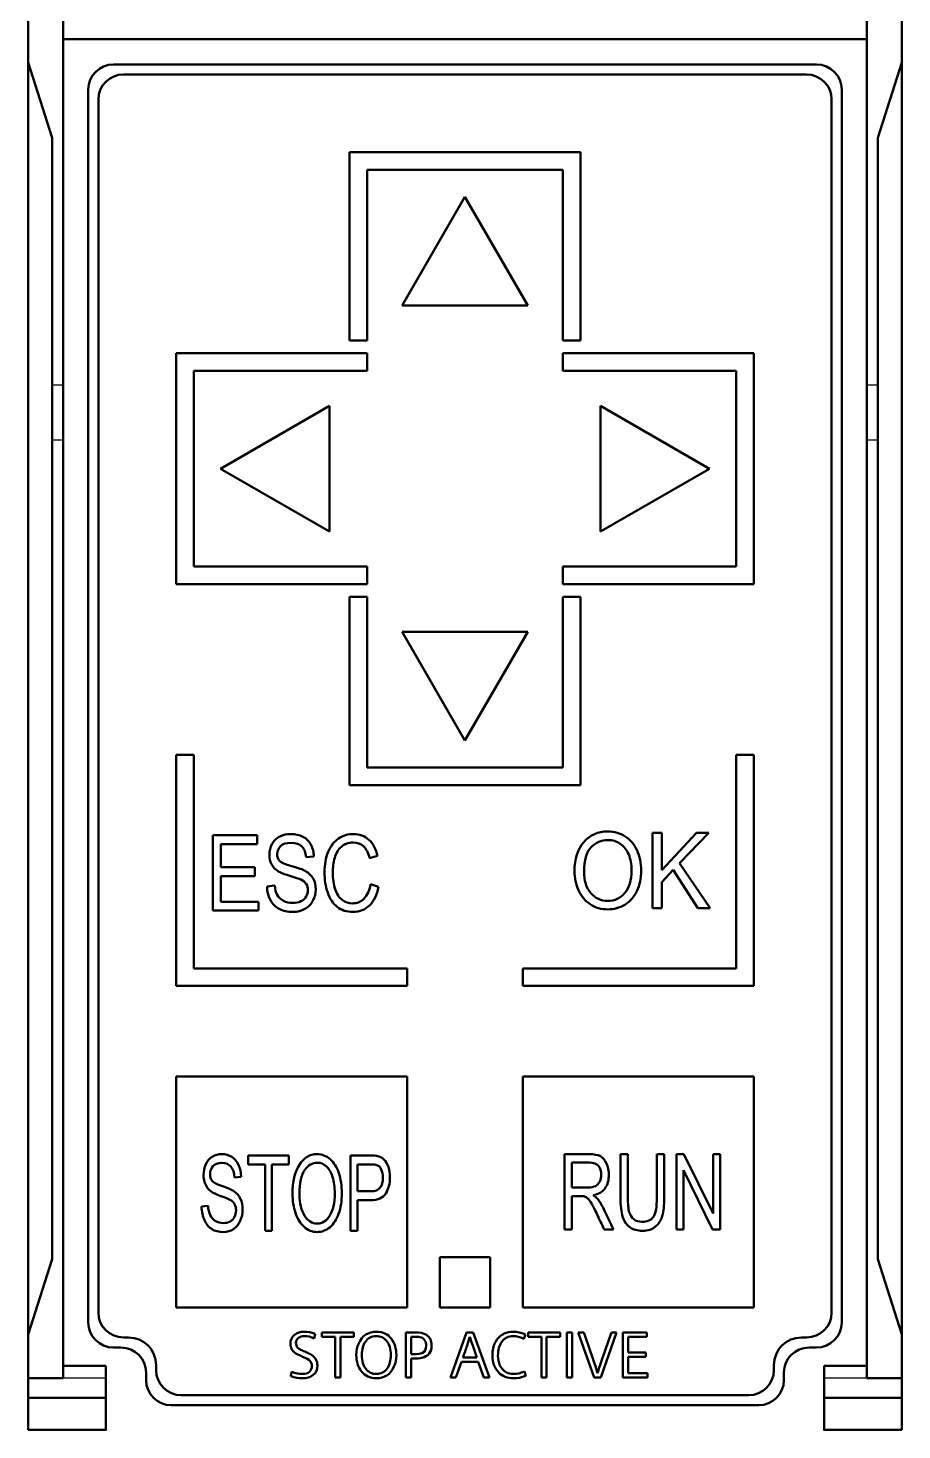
# Model space of a CAD drawing. Header units: millimetres. Extents: x 0 to 841, y 0 to 594.
# Drawn here: x 112.1 to 146.9, y 140.3 to 196.2 of the extents above; entities that cross this region are included whole.
import ezdxf

# ---------------------------------------------------------------- set-up
doc = ezdxf.new("R2010")
doc.units = ezdxf.units.MM
doc.layers.add('1', color=7, linetype='Continuous')

msp = doc.modelspace()

# ---------------------------------------------------------------- linework, layer by layer
at = {"layer": '1', "color": 7, "linetype": 'Continuous', "lineweight": 50}
for p, q in [((112.08, 194.792), (112.08, 255.916)), ((146.88, 194.792), (146.88, 255.916)), ((113.48, 195.716), (113.48, 209.568)), ((145.48, 195.716), (145.48, 209.568)), ((113.48, 142.886), (113.48, 195.716)), ((145.48, 195.716), (113.48, 195.716)), ((145.48, 142.886), (145.48, 195.716)), ((112.08, 194.792), (113.04, 191.792)), ((112.08, 144.139), (112.08, 194.792)), ((143.48, 194.716), (115.48, 194.716)), ((143.08, 194.316), (115.88, 194.316)), ((145.92, 191.792), (146.88, 194.792)), ((146.88, 194.792), (146.88, 144.139)), ((114.48, 193.716), (114.48, 144.616)), ((114.88, 193.316), (114.88, 145.016)), ((144.08, 145.016), (144.08, 193.316)), ((144.48, 144.616), (144.48, 193.716)), ((113.04, 181.937), (113.04, 191.792)), ((145.92, 181.937), (145.92, 191.792)), ((124.88, 183.716), (124.88, 191.216)), ((124.88, 191.216), (134.08, 191.216)), ((134.08, 191.216), (134.08, 183.716)), ((133.38, 190.516), (125.58, 190.516)), ((125.58, 190.516), (125.58, 183.716)), ((133.38, 183.716), (133.38, 190.516)), ((129.48, 189.446), (126.98, 185.116)), ((131.98, 185.116), (129.48, 189.446)), ((126.98, 185.116), (131.98, 185.116)), ((125.58, 183.716), (124.88, 183.716)), ((134.08, 183.716), (133.38, 183.716)), ((117.98, 183.216), (117.98, 174.016)), ((125.58, 183.216), (117.98, 183.216)), ((125.58, 182.516), (125.58, 183.216)), ((133.38, 183.216), (140.98, 183.216)), ((133.38, 182.516), (133.38, 183.216)), ((140.98, 183.216), (140.98, 174.016)), ((118.68, 174.716), (118.68, 182.516)), ((118.68, 182.516), (125.58, 182.516)), ((140.28, 182.516), (133.38, 182.516)), ((140.28, 174.716), (140.28, 182.516)), ((113.04, 179.755), (113.04, 181.937)), ((145.92, 179.755), (145.92, 181.937)), ((124.08, 181.116), (119.75, 178.616)), ((124.08, 176.116), (124.08, 181.116)), ((134.88, 181.116), (134.88, 176.116)), ((139.21, 178.616), (134.88, 181.116)), ((113.04, 147.139), (113.04, 179.755)), ((145.92, 147.139), (145.92, 179.755)), ((119.75, 178.616), (124.08, 176.116)), ((134.88, 176.116), (139.21, 178.616)), ((125.58, 174.716), (118.68, 174.716)), ((125.58, 174.016), (125.58, 174.716)), ((133.38, 174.016), (133.38, 174.716)), ((133.38, 174.716), (140.28, 174.716)), ((117.98, 174.016), (125.58, 174.016)), ((140.98, 174.016), (133.38, 174.016)), ((124.88, 173.516), (125.58, 173.516)), ((124.88, 166.016), (124.88, 173.516)), ((125.58, 173.516), (125.58, 166.716)), ((133.38, 166.716), (133.38, 173.516)), ((133.38, 173.516), (134.08, 173.516)), ((134.08, 173.516), (134.08, 166.016)), ((126.98, 172.116), (129.48, 167.785)), ((131.98, 172.116), (126.98, 172.116)), ((129.48, 167.785), (131.98, 172.116)), ((117.98, 167.216), (117.98, 158.016)), ((118.68, 167.216), (117.98, 167.216)), ((118.68, 158.716), (118.68, 167.216)), ((140.98, 167.216), (140.28, 167.216)), ((140.28, 167.216), (140.28, 158.716)), ((140.98, 158.016), (140.98, 167.216)), ((125.58, 166.716), (133.38, 166.716)), ((134.08, 166.016), (124.88, 166.016)), ((119.441, 161.016), (119.441, 164.016)), ((119.441, 164.016), (121.204, 164.016)), ((119.763, 163.661), (119.763, 163.661)), ((119.763, 163.661), (121.204, 163.661)), ((119.763, 163.661), (119.763, 162.743)), ((121.204, 163.661), (119.763, 163.661)), ((121.204, 164.016), (121.204, 163.661)), ((121.204, 163.661), (121.204, 163.661)), ((136.949, 164.116), (137.316, 164.116)), ((136.949, 161.116), (136.949, 164.116)), ((137.316, 162.628), (138.693, 164.116)), ((137.316, 164.116), (137.316, 162.628)), ((138.027, 162.9), (139.19, 164.116)), ((139.19, 164.116), (138.027, 162.9)), ((138.693, 164.116), (139.19, 164.116)), ((139.19, 164.116), (139.19, 164.116)), ((121.689, 163.24), (121.689, 163.24)), ((123.155, 163.142), (123.464, 163.17)), ((123.464, 163.17), (123.155, 163.142)), ((123.155, 163.142), (123.155, 163.142)), ((123.464, 163.17), (123.464, 163.17)), ((125.681, 163.101), (125.999, 163.193)), ((125.999, 163.193), (125.681, 163.101)), ((125.681, 163.101), (125.681, 163.101)), ((125.999, 163.193), (125.999, 163.193)), ((119.763, 162.743), (121.112, 162.743)), ((121.112, 162.743), (121.112, 162.391)), ((122.036, 162.587), (122.036, 162.587)), ((123.885, 162.538), (123.885, 162.538)), ((133.841, 162.577), (133.841, 162.577)), ((136.492, 162.612), (136.492, 162.612)), ((137.316, 162.155), (137.77, 162.634)), ((137.77, 162.634), (137.316, 162.155)), ((137.77, 162.634), (138.757, 161.116)), ((137.77, 162.634), (137.77, 162.634)), ((138.757, 161.116), (137.77, 162.634)), ((138.027, 162.9), (139.241, 161.116)), ((119.763, 162.391), (119.763, 162.391)), ((119.763, 162.391), (121.112, 162.391)), ((119.763, 162.391), (119.763, 161.37)), ((121.112, 162.391), (119.763, 162.391)), ((121.112, 162.391), (121.112, 162.391)), ((121.597, 161.979), (121.901, 162.012)), ((121.597, 161.979), (121.597, 161.979)), ((122.94, 162.254), (122.94, 162.254)), ((125.718, 162.067), (126.041, 161.967)), ((126.041, 161.967), (126.041, 161.967)), ((137.316, 162.155), (137.316, 162.155)), ((137.316, 162.155), (137.316, 161.116)), ((119.763, 161.37), (121.26, 161.37)), ((121.26, 161.37), (121.26, 161.016)), ((121.73, 161.44), (121.73, 161.44)), ((123.537, 161.863), (123.537, 161.863)), ((133.999, 161.828), (133.999, 161.828)), ((119.441, 161.016), (121.26, 161.016)), ((121.26, 161.016), (119.441, 161.016)), ((119.441, 161.016), (119.441, 161.016)), ((121.26, 161.016), (121.26, 161.016)), ((136.949, 161.116), (136.949, 161.116)), ((136.949, 161.116), (137.316, 161.116)), ((137.316, 161.116), (136.949, 161.116)), ((137.316, 161.116), (137.316, 161.116)), ((138.757, 161.116), (139.241, 161.116)), ((138.757, 161.116), (138.757, 161.116)), ((139.241, 161.116), (138.757, 161.116)), ((139.241, 161.116), (139.241, 161.116)), ((127.18, 158.716), (118.68, 158.716)), ((127.18, 158.016), (127.18, 158.716)), ((140.28, 158.716), (131.78, 158.716)), ((131.78, 158.716), (131.78, 158.016)), ((117.98, 158.016), (127.18, 158.016)), ((131.78, 158.016), (140.98, 158.016)), ((117.98, 154.416), (117.98, 145.216)), ((127.18, 154.416), (117.98, 154.416)), ((127.18, 145.216), (127.18, 154.416)), ((131.78, 154.416), (131.78, 145.216)), ((140.98, 154.416), (131.78, 154.416)), ((140.98, 145.216), (140.98, 154.416)), ((133.441, 151.316), (133.441, 148.316)), ((135.965, 151.316), (135.673, 151.316)), ((135.965, 151.316), (135.965, 151.316)), ((137.413, 151.316), (137.12, 151.316)), ((137.12, 151.316), (137.12, 149.585)), ((137.413, 151.316), (137.413, 151.316)), ((137.897, 151.316), (137.897, 148.316)), ((138.198, 151.316), (137.897, 151.316)), ((139.36, 148.96), (138.198, 151.316)), ((139.641, 151.316), (139.36, 151.316)), ((139.36, 151.316), (139.36, 148.96)), ((139.641, 148.316), (139.641, 151.316)), ((122.468, 151.266), (120.841, 151.266)), ((120.841, 151.266), (120.841, 150.911)), ((121.517, 150.911), (120.841, 150.911)), ((120.841, 150.911), (120.841, 150.911)), ((120.841, 150.911), (121.517, 150.911)), ((121.517, 150.911), (121.517, 150.911)), ((121.517, 150.911), (121.517, 148.266)), ((121.789, 150.911), (121.789, 150.911)), ((122.468, 150.911), (121.789, 150.911)), ((121.789, 150.911), (122.468, 150.911)), ((121.789, 148.266), (121.789, 150.911)), ((122.468, 150.911), (122.468, 151.266)), ((122.468, 150.911), (122.468, 150.911)), ((124.924, 151.266), (124.924, 148.266)), ((125.196, 149.839), (125.196, 150.911)), ((133.733, 149.992), (133.733, 150.984)), ((119.069, 150.49), (119.069, 150.49)), ((120.562, 150.42), (120.302, 150.392)), ((120.302, 150.392), (120.562, 150.42)), ((120.302, 150.392), (120.302, 150.392)), ((120.562, 150.42), (120.562, 150.42)), ((126.491, 150.398), (126.491, 150.398)), ((135.21, 150.497), (135.21, 150.497)), ((138.178, 148.316), (138.178, 150.673)), ((138.178, 150.673), (138.178, 150.673)), ((139.34, 148.316), (138.178, 150.673)), ((138.178, 150.673), (139.34, 148.316)), ((119.36, 149.837), (119.36, 149.837)), ((122.612, 149.727), (122.612, 149.727)), ((124.575, 149.762), (124.575, 149.762)), ((133.733, 148.316), (133.733, 149.648)), ((134.236, 149.634), (134.236, 149.634)), ((119.247, 149.262), (118.991, 149.229)), ((118.991, 149.229), (118.991, 149.229)), ((120.121, 149.504), (120.121, 149.504)), ((120.624, 149.113), (120.624, 149.113)), ((125.196, 148.266), (125.196, 149.485)), ((137.413, 149.582), (137.413, 149.582)), ((119.103, 148.69), (119.103, 148.69)), ((122.729, 148.978), (122.729, 148.978)), ((121.789, 148.266), (121.517, 148.266)), ((121.517, 148.266), (121.789, 148.266)), ((121.517, 148.266), (121.517, 148.266)), ((121.789, 148.266), (121.789, 148.266)), ((125.196, 148.266), (124.924, 148.266)), ((124.924, 148.266), (125.196, 148.266)), ((124.924, 148.266), (124.924, 148.266)), ((125.196, 148.266), (125.196, 148.266)), ((133.733, 148.316), (133.441, 148.316)), ((133.441, 148.316), (133.441, 148.316)), ((133.441, 148.316), (133.733, 148.316)), ((133.733, 148.316), (133.733, 148.316)), ((135.391, 148.316), (135.022, 148.316)), ((135.022, 148.316), (135.022, 148.316)), ((135.022, 148.316), (135.391, 148.316)), ((135.391, 148.316), (135.391, 148.316)), ((137.897, 148.316), (137.897, 148.316)), ((138.178, 148.316), (137.897, 148.316)), ((137.897, 148.316), (138.178, 148.316)), ((138.178, 148.316), (138.178, 148.316)), ((139.641, 148.316), (139.34, 148.316)), ((139.34, 148.316), (139.641, 148.316)), ((139.34, 148.316), (139.34, 148.316)), ((139.641, 148.316), (139.641, 148.316)), ((113.04, 147.139), (112.08, 144.139)), ((128.48, 147.216), (128.48, 145.216)), ((130.48, 147.216), (128.48, 147.216)), ((130.48, 145.216), (130.48, 147.216)), ((146.88, 144.139), (145.92, 147.139)), ((117.98, 145.216), (127.18, 145.216)), ((128.48, 145.216), (130.48, 145.216)), ((131.78, 145.216), (140.98, 145.216)), ((112.08, 142.396), (112.08, 144.139)), ((123.476, 143.978), (123.518, 144.165)), ((123.518, 144.165), (123.476, 143.978)), ((123.518, 144.165), (123.518, 144.165)), ((123.785, 144.22), (125.054, 144.22)), ((123.785, 144.047), (123.785, 144.22)), ((125.054, 144.22), (125.054, 144.047)), ((127.122, 142.416), (127.122, 144.22)), ((128.904, 142.416), (129.545, 144.22)), ((129.545, 144.22), (129.809, 144.22)), ((129.809, 144.22), (130.455, 142.416)), ((131.819, 143.966), (131.886, 144.133)), ((131.886, 144.133), (131.819, 143.966)), ((131.886, 144.133), (131.886, 144.133)), ((131.996, 144.22), (133.265, 144.22)), ((131.996, 144.047), (131.996, 144.22)), ((133.265, 144.22), (133.265, 144.047)), ((133.536, 142.416), (133.536, 144.22)), ((133.536, 144.22), (133.745, 144.22)), ((133.745, 144.22), (133.745, 142.416)), ((133.989, 144.22), (134.618, 142.416)), ((133.989, 144.22), (133.989, 144.22)), ((133.989, 144.22), (134.218, 144.22)), ((134.618, 142.416), (133.989, 144.22)), ((134.889, 142.416), (135.517, 144.22)), ((135.517, 144.22), (134.889, 142.416)), ((135.308, 144.22), (135.517, 144.22)), ((135.517, 144.22), (135.517, 144.22)), ((135.762, 144.22), (136.715, 144.22)), ((135.762, 142.416), (135.762, 144.22)), ((136.715, 144.22), (136.715, 144.047)), ((146.88, 142.396), (146.88, 144.139)), ((115.48, 143.616), (115.78, 143.616)), ((115.88, 144.016), (116.08, 144.016)), ((122.528, 143.757), (122.528, 143.757)), ((123.476, 143.978), (123.476, 143.978)), ((123.785, 144.047), (124.312, 144.047)), ((123.785, 144.047), (123.785, 144.047)), ((124.312, 144.047), (123.785, 144.047)), ((124.312, 144.047), (124.312, 144.047)), ((124.312, 142.416), (124.312, 144.047)), ((124.52, 144.047), (124.52, 144.047)), ((124.52, 144.047), (125.054, 144.047)), ((125.054, 144.047), (124.52, 144.047)), ((124.52, 144.047), (124.52, 142.416)), ((125.054, 144.047), (125.054, 144.047)), ((127.331, 144.047), (127.331, 143.349)), ((128.152, 143.694), (128.152, 143.694)), ((129.675, 144.041), (129.675, 144.041)), ((129.786, 143.694), (129.946, 143.219)), ((129.786, 143.694), (129.786, 143.694)), ((129.946, 143.219), (129.786, 143.694)), ((131.819, 143.966), (131.819, 143.966)), ((131.996, 144.047), (132.523, 144.047)), ((131.996, 144.047), (131.996, 144.047)), ((132.523, 144.047), (131.996, 144.047)), ((132.523, 144.047), (132.523, 144.047)), ((132.523, 142.416), (132.523, 144.047)), ((132.731, 144.047), (132.731, 144.047)), ((132.731, 144.047), (133.265, 144.047)), ((132.731, 144.047), (132.731, 142.416)), ((133.265, 144.047), (132.731, 144.047)), ((133.265, 144.047), (133.265, 144.047)), ((135.971, 144.047), (135.971, 144.047)), ((135.971, 144.047), (136.715, 144.047)), ((135.971, 144.047), (135.971, 143.416)), ((136.715, 144.047), (135.971, 144.047)), ((136.715, 144.047), (136.715, 144.047)), ((142.88, 144.016), (143.08, 144.016)), ((143.18, 143.616), (143.48, 143.616)), ((122.75, 143.381), (122.75, 143.381)), ((123.301, 143.09), (123.301, 143.09)), ((125.152, 143.318), (125.152, 143.318)), ((126.747, 143.318), (126.747, 143.318)), ((127.331, 143.349), (127.416, 143.349)), ((127.331, 143.177), (127.331, 142.416)), ((128.05, 143.372), (128.05, 143.372)), ((129.115, 142.416), (129.336, 143.047)), ((129.336, 143.047), (129.115, 142.416)), ((129.336, 143.047), (130.008, 143.047)), ((129.336, 143.047), (129.336, 143.047)), ((130.008, 143.047), (129.336, 143.047)), ((129.399, 143.219), (129.946, 143.219)), ((130.008, 143.047), (130.23, 142.416)), ((130.23, 142.416), (130.008, 143.047)), ((130.008, 143.047), (130.008, 143.047)), ((130.57, 143.304), (130.57, 143.304)), ((135.971, 143.416), (136.678, 143.416)), ((135.971, 143.244), (135.971, 143.244)), ((135.971, 143.244), (136.678, 143.244)), ((135.971, 143.244), (135.971, 142.588)), ((136.678, 143.244), (135.971, 143.244)), ((136.678, 143.416), (136.678, 143.244)), ((136.678, 143.244), (136.678, 143.244)), ((112.08, 141.616), (112.08, 142.396)), ((113.48, 142.396), (112.08, 142.396)), ((115.18, 142.886), (113.48, 142.886)), ((115.18, 142.886), (115.18, 140.316)), ((116.78, 142.616), (116.78, 142.316)), ((117.18, 142.916), (117.18, 142.716)), ((122.546, 142.47), (122.573, 142.652)), ((122.546, 142.47), (122.546, 142.47)), ((123.602, 142.901), (123.602, 142.901)), ((124.312, 142.416), (124.312, 142.416)), ((124.312, 142.416), (124.52, 142.416)), ((124.52, 142.416), (124.312, 142.416)), ((124.52, 142.416), (124.52, 142.416)), ((125.357, 142.667), (125.357, 142.667)), ((127.122, 142.416), (127.122, 142.416)), ((127.122, 142.416), (127.331, 142.416)), ((127.331, 142.416), (127.122, 142.416)), ((127.331, 142.416), (127.331, 142.416)), ((128.904, 142.416), (128.904, 142.416)), ((128.904, 142.416), (129.115, 142.416)), ((129.115, 142.416), (128.904, 142.416)), ((129.115, 142.416), (129.115, 142.416)), ((130.23, 142.416), (130.455, 142.416)), ((130.455, 142.416), (130.23, 142.416)), ((130.23, 142.416), (130.23, 142.416)), ((130.455, 142.416), (130.455, 142.416)), ((131.844, 142.657), (131.897, 142.491)), ((131.897, 142.491), (131.897, 142.491)), ((132.523, 142.416), (132.731, 142.416)), ((132.731, 142.416), (132.523, 142.416)), ((132.523, 142.416), (132.523, 142.416)), ((132.731, 142.416), (132.731, 142.416)), ((133.536, 142.416), (133.745, 142.416)), ((133.745, 142.416), (133.536, 142.416)), ((133.536, 142.416), (133.536, 142.416)), ((133.745, 142.416), (133.745, 142.416)), ((134.618, 142.416), (134.889, 142.416)), ((134.618, 142.416), (134.618, 142.416)), ((134.889, 142.416), (134.618, 142.416)), ((134.889, 142.416), (134.889, 142.416)), ((135.762, 142.416), (135.762, 142.416)), ((135.762, 142.416), (136.753, 142.416)), ((136.753, 142.416), (135.762, 142.416)), ((135.971, 142.588), (136.753, 142.588)), ((136.753, 142.588), (136.753, 142.416)), ((136.753, 142.416), (136.753, 142.416)), ((141.78, 142.716), (141.78, 142.916)), ((142.18, 142.316), (142.18, 142.616)), ((143.78, 142.886), (143.78, 140.316)), ((145.48, 142.886), (143.78, 142.886)), ((146.88, 142.396), (145.48, 142.396)), ((146.88, 141.616), (146.88, 142.396)), ((112.08, 141.616), (115.18, 141.616)), ((112.08, 140.333), (112.08, 141.616)), ((117.78, 141.316), (141.18, 141.316)), ((118.18, 141.716), (140.78, 141.716)), ((143.78, 141.616), (146.88, 141.616)), ((146.88, 140.333), (146.88, 141.616)), ((115.18, 140.333), (112.08, 140.333)), ((146.88, 140.333), (143.78, 140.333))]:
    msp.add_line(p, q, dxfattribs=at)
at = {"layer": '1', "color": 7, "linetype": 'Continuous', "lineweight": 25}
for p, q in [((113.48, 181.937), (113.04, 181.937)), ((145.92, 181.937), (145.48, 181.937)), ((113.48, 179.755), (113.04, 179.755)), ((145.92, 179.755), (145.48, 179.755))]:
    msp.add_line(p, q, dxfattribs=at)
at = {"layer": '1', "color": 7, "linetype": 'Continuous', "lineweight": 50}
for centre, radius, start, end in [((115.48, 193.716), 1, 90, 180), ((115.88, 193.316), 1, 90, 180), ((143.08, 193.316), 1, 360, 90), ((143.48, 193.716), 1, 0, 90), ((115.48, 144.616), 1, 180, 270), ((115.88, 145.016), 1, 180, 270), ((143.08, 145.016), 1, 270, 0), ((143.48, 144.616), 1, 270, 0), ((115.78, 142.616), 1, 0, 90), ((116.08, 142.916), 1.1, 0, 90), ((142.88, 142.916), 1.1, 90, 180), ((143.18, 142.616), 1, 90, 180), ((118.18, 142.716), 1, 180, 270), ((140.78, 142.716), 1, 270, 0), ((117.78, 142.316), 1, 180, 270), ((141.18, 142.316), 1, 270, 0)]:
    msp.add_arc(centre, radius, start, end, dxfattribs=at)
for points, knots in [([(133.999, 161.828), (133.893, 162.064), (133.841, 162.313), (133.841, 163.075), (133.964, 163.464), (134.458, 164.028), (134.777, 164.168), (135.424, 164.17), (135.655, 164.103), (136.065, 163.838), (136.222, 163.653), (136.33, 163.416)], [0, 0, 0, 0, 0.137771, 0.137771, 0.398219, 0.398219, 0.658927, 0.658927, 0.82958, 0.82958, 1, 1, 1, 1]), ([(122.036, 162.587), (121.919, 162.662), (121.833, 162.755), (121.718, 162.977), (121.689, 163.102), (121.689, 163.391), (121.724, 163.533), (121.864, 163.796), (121.966, 163.896), (122.235, 164.032), (122.384, 164.067), (122.729, 164.067), (122.888, 164.031), (123.164, 163.887), (123.27, 163.782), (123.419, 163.504), (123.459, 163.347), (123.464, 163.17)], [0, 0, 0, 0, 0.1113, 0.1113, 0.222397, 0.222397, 0.344902, 0.344902, 0.467853, 0.467853, 0.591032, 0.591032, 0.727354, 0.727354, 0.863677, 0.863677, 1, 1, 1, 1]), ([(123.155, 163.142), (123.138, 163.331), (123.082, 163.475), (122.89, 163.668), (122.749, 163.717), (122.366, 163.717), (122.224, 163.673), (122.045, 163.497), (122.001, 163.391), (122.001, 163.159), (122.032, 163.07), (122.158, 162.931), (122.32, 162.86), (122.844, 162.714), (123.024, 162.65), (123.264, 162.516), (123.368, 162.413), (123.504, 162.166), (123.537, 162.024), (123.537, 161.703), (123.5, 161.553), (123.352, 161.27), (123.245, 161.161), (122.967, 161.003), (122.81, 160.965), (122.415, 160.965), (122.23, 161.004), (121.932, 161.162), (121.815, 161.282), (121.73, 161.44)], [0, 0, 0, 0, 0.06057, 0.06057, 0.121335, 0.121335, 0.184524, 0.184524, 0.247712, 0.247712, 0.302768, 0.302768, 0.356974, 0.356974, 0.411084, 0.411084, 0.489785, 0.489785, 0.568352, 0.568352, 0.64632, 0.64632, 0.724401, 0.724401, 0.802482, 0.802482, 0.90137, 0.90137, 1, 1, 1, 1]), ([(126.041, 161.967), (125.973, 161.641), (125.852, 161.393), (125.5, 161.05), (125.285, 160.965), (124.768, 160.965), (124.555, 161.03), (124.225, 161.293), (124.1, 161.484), (123.928, 161.984), (123.885, 162.251), (123.885, 162.851), (123.934, 163.123), (124.128, 163.588), (124.266, 163.765), (124.624, 164.006), (124.821, 164.067), (125.28, 164.067), (125.485, 163.991), (125.818, 163.685), (125.934, 163.47), (125.999, 163.193)], [0, 0, 0, 0, 0.090289, 0.090289, 0.180709, 0.180709, 0.274327, 0.274327, 0.368115, 0.368115, 0.461846, 0.461846, 0.564006, 0.564006, 0.666089, 0.666089, 0.768172, 0.768172, 0.883992, 0.883992, 1, 1, 1, 1]), ([(125.681, 163.101), (125.625, 163.319), (125.543, 163.478), (125.328, 163.677), (125.192, 163.727), (124.842, 163.727), (124.685, 163.672), (124.434, 163.451), (124.345, 163.302), (124.243, 162.93), (124.218, 162.738), (124.218, 162.285), (124.248, 162.062), (124.369, 161.682), (124.463, 161.539), (124.718, 161.351), (124.856, 161.304), (125.185, 161.304), (125.338, 161.368), (125.464, 161.496)], [0, 0, 0, 0, 0.085082, 0.085082, 0.17062, 0.17062, 0.268713, 0.268713, 0.366807, 0.366807, 0.465201, 0.465201, 0.591622, 0.591622, 0.718138, 0.718138, 0.844976, 0.844976, 1, 1, 1, 1]), ([(124.635, 163.619), (124.746, 163.691), (124.878, 163.727), (125.192, 163.727), (125.328, 163.677), (125.543, 163.478), (125.625, 163.319), (125.681, 163.101)], [0, 0, 0, 0, 0.317522, 0.317522, 0.659672, 0.659672, 1, 1, 1, 1]), ([(135.846, 161.719), (136.024, 161.929), (136.113, 162.227), (136.113, 162.858), (136.075, 163.071), (135.923, 163.435), (135.811, 163.576), (135.518, 163.777), (135.353, 163.827), (134.91, 163.827), (134.687, 163.731), (134.5, 163.537)], [0, 0, 0, 0, 0.264413, 0.264413, 0.43172, 0.43172, 0.598363, 0.598363, 0.764682, 0.764682, 1, 1, 1, 1]), ([(136.33, 163.416), (136.438, 163.18), (136.492, 162.912), (136.492, 162.307), (136.435, 162.035), (136.208, 161.555), (136.047, 161.373), (135.631, 161.126), (135.407, 161.065), (134.905, 161.065), (134.672, 161.133), (134.261, 161.405), (134.106, 161.591), (133.999, 161.828)], [0, 0, 0, 0, 0.15982, 0.15982, 0.321927, 0.321927, 0.484374, 0.484374, 0.647148, 0.647148, 0.823743, 0.823743, 1, 1, 1, 1]), ([(134.5, 163.537), (134.313, 163.345), (134.219, 163.022), (134.219, 162.209), (134.309, 161.924), (134.668, 161.508), (134.893, 161.404), (135.44, 161.404), (135.668, 161.509), (135.846, 161.719)], [0, 0, 0, 0, 0.29279, 0.29279, 0.527102, 0.527102, 0.761098, 0.761098, 1, 1, 1, 1]), ([(122.036, 162.587), (122.125, 162.528), (122.282, 162.466), (122.73, 162.334), (122.875, 162.285), (122.94, 162.254)], [0, 0, 0, 0, 0.5, 0.5, 1, 1, 1, 1]), ([(122.94, 162.254), (122.875, 162.285), (122.73, 162.334), (122.282, 162.466), (122.125, 162.528), (122.036, 162.587)], [0, 0, 0, 0, 0.5, 0.5, 1, 1, 1, 1]), ([(121.901, 162.012), (121.915, 161.862), (121.949, 161.739), (122.054, 161.547), (122.136, 161.469), (122.358, 161.351), (122.482, 161.321), (122.744, 161.321), (122.853, 161.343), (123.041, 161.433), (123.111, 161.495), (123.203, 161.652), (123.227, 161.737), (123.227, 161.924), (123.204, 162.006), (123.115, 162.147), (123.042, 162.206), (122.94, 162.254)], [0, 0, 0, 0, 0.133443, 0.133443, 0.267837, 0.267837, 0.402542, 0.402542, 0.522225, 0.522225, 0.641091, 0.641091, 0.759956, 0.759956, 0.879603, 0.879603, 1, 1, 1, 1]), ([(120.562, 150.42), (120.558, 150.597), (120.524, 150.754), (120.399, 151.032), (120.31, 151.137), (120.077, 151.281), (119.943, 151.317), (119.653, 151.317), (119.528, 151.282), (119.302, 151.146), (119.216, 151.046), (119.098, 150.783), (119.069, 150.641), (119.069, 150.352), (119.093, 150.227), (119.189, 150.005), (119.262, 149.912), (119.36, 149.837)], [0, 0, 0, 0, 0.136377, 0.136377, 0.272754, 0.272754, 0.409131, 0.409131, 0.532358, 0.532358, 0.655289, 0.655289, 0.777744, 0.777744, 0.888795, 0.888795, 1, 1, 1, 1]), ([(124.455, 150.566), (124.375, 150.803), (124.258, 150.988), (123.955, 151.253), (123.784, 151.32), (123.305, 151.318), (123.069, 151.178), (122.703, 150.614), (122.612, 150.225), (122.612, 149.463), (122.651, 149.214), (122.729, 148.978)], [0, 0, 0, 0, 0.170309, 0.170309, 0.340958, 0.340958, 0.601662, 0.601662, 0.862188, 0.862188, 1, 1, 1, 1]), ([(134.586, 149.68), (134.799, 149.72), (134.955, 149.813), (135.158, 150.105), (135.21, 150.284), (135.21, 150.662), (135.178, 150.813), (135.056, 151.085), (134.974, 151.181), (134.769, 151.289), (134.619, 151.316), (134.094, 151.316), (133.768, 151.316), (133.441, 151.316)], [0, 0, 0, 0, 0.178683, 0.178683, 0.3566, 0.3566, 0.494924, 0.494924, 0.633075, 0.633075, 0.771226, 0.771226, 1, 1, 1, 1]), ([(135.673, 151.316), (135.673, 150.738), (135.673, 150.16), (135.673, 149.265), (135.701, 149.014), (135.814, 148.647), (135.908, 148.507), (136.171, 148.313), (136.341, 148.265), (136.761, 148.265), (136.934, 148.32), (137.196, 148.542), (137.287, 148.686), (137.388, 149.041), (137.413, 149.281), (137.413, 150.16), (137.413, 150.738), (137.413, 151.316)], [0, 0, 0, 0, 0.18428, 0.18428, 0.285491, 0.285491, 0.386772, 0.386772, 0.488053, 0.488053, 0.592208, 0.592208, 0.696364, 0.696364, 0.80045, 0.80045, 1, 1, 1, 1]), ([(137.12, 149.585), (137.12, 149.208), (137.075, 148.953), (136.891, 148.689), (136.738, 148.623), (136.397, 148.623), (136.29, 148.656), (136.116, 148.79), (136.055, 148.885), (135.983, 149.132), (135.965, 149.324), (135.965, 150.162), (135.965, 150.739), (135.965, 151.316)], [0, 0, 0, 0, 0.19951, 0.19951, 0.398394, 0.398394, 0.514132, 0.514132, 0.629492, 0.629492, 0.744851, 0.744851, 1, 1, 1, 1]), ([(119.103, 148.69), (119.175, 148.532), (119.273, 148.412), (119.524, 148.254), (119.68, 148.215), (120.012, 148.215), (120.144, 148.253), (120.378, 148.411), (120.468, 148.52), (120.593, 148.803), (120.624, 148.953), (120.624, 149.274), (120.596, 149.416), (120.482, 149.663), (120.394, 149.766), (120.192, 149.9), (120.04, 149.964), (119.599, 150.11), (119.463, 150.181), (119.357, 150.32), (119.331, 150.409), (119.331, 150.641), (119.368, 150.747), (119.518, 150.923), (119.638, 150.967), (119.96, 150.967), (120.079, 150.918), (120.241, 150.725), (120.288, 150.581), (120.302, 150.392)], [0, 0, 0, 0, 0.098732, 0.098732, 0.197701, 0.197701, 0.275847, 0.275847, 0.353992, 0.353992, 0.432051, 0.432051, 0.510711, 0.510711, 0.589473, 0.589473, 0.643566, 0.643566, 0.697753, 0.697753, 0.752719, 0.752719, 0.815806, 0.815806, 0.878893, 0.878893, 0.93956, 0.93956, 1, 1, 1, 1]), ([(120.161, 150.82), (120.161, 150.82), (120.16, 150.821), (120.079, 150.918), (119.96, 150.967), (119.792, 150.967), (119.782, 150.967), (119.772, 150.966)], [0, 0, 0, 0, 0.005093, 0.005093, 0.939776, 0.939776, 1, 1, 1, 1]), ([(123.1, 150.687), (123.238, 150.881), (123.404, 150.977), (123.731, 150.977), (123.853, 150.927), (124.071, 150.726), (124.153, 150.585), (124.266, 150.221), (124.294, 150.008), (124.294, 149.377), (124.228, 149.079), (124.096, 148.869)], [0, 0, 0, 0, 0.235221, 0.235221, 0.401472, 0.401472, 0.568191, 0.568191, 0.735533, 0.735533, 1, 1, 1, 1]), ([(126.01, 151.237), (125.938, 151.256), (125.835, 151.266), (125.44, 151.266), (125.182, 151.266), (124.924, 151.266)], [0, 0, 0, 0, 0.34599, 0.34599, 1, 1, 1, 1]), ([(125.196, 149.485), (125.371, 149.485), (125.547, 149.485), (126.012, 149.485), (126.213, 149.574), (126.435, 149.927), (126.491, 150.143), (126.491, 150.547), (126.47, 150.683), (126.387, 150.931), (126.332, 151.028), (126.196, 151.166), (126.111, 151.212), (126.01, 151.237)], [0, 0, 0, 0, 0.138344, 0.138344, 0.367042, 0.367042, 0.596556, 0.596556, 0.730946, 0.730946, 0.865473, 0.865473, 1, 1, 1, 1]), ([(125.974, 150.885), (125.928, 150.903), (125.844, 150.911), (125.546, 150.911), (125.371, 150.911), (125.196, 150.911)], [0, 0, 0, 0, 0.413696, 0.413696, 1, 1, 1, 1]), ([(125.196, 150.911), (125.371, 150.911), (125.546, 150.911), (125.844, 150.911), (125.928, 150.903), (125.974, 150.885)], [0, 0, 0, 0, 0.586304, 0.586304, 1, 1, 1, 1]), ([(125.974, 150.885), (126.045, 150.856), (126.102, 150.797), (126.189, 150.619), (126.211, 150.511), (126.211, 150.212), (126.174, 150.078), (126.026, 149.887), (125.902, 149.839), (125.549, 149.839), (125.373, 149.839), (125.196, 149.839)], [0, 0, 0, 0, 0.162978, 0.162978, 0.325354, 0.325354, 0.548719, 0.548719, 0.773463, 0.773463, 1, 1, 1, 1]), ([(133.733, 150.984), (133.967, 150.984), (134.2, 150.984), (134.597, 150.984), (134.717, 150.938), (134.87, 150.756), (134.908, 150.639), (134.908, 150.4), (134.888, 150.31), (134.809, 150.146), (134.752, 150.085), (134.601, 150.011), (134.497, 149.992), (134.153, 149.992), (133.943, 149.992), (133.733, 149.992)], [0, 0, 0, 0, 0.219229, 0.219229, 0.373128, 0.373128, 0.526418, 0.526418, 0.630153, 0.630153, 0.733887, 0.733887, 0.837622, 0.837622, 1, 1, 1, 1]), ([(134.908, 150.499), (134.907, 150.64), (134.869, 150.756), (134.717, 150.938), (134.597, 150.984), (134.2, 150.984), (133.967, 150.984), (133.733, 150.984)], [0, 0, 0, 0, 0.290146, 0.290146, 0.58293, 0.58293, 1, 1, 1, 1]), ([(122.729, 148.978), (122.808, 148.741), (122.923, 148.555), (123.227, 148.283), (123.4, 148.215), (123.771, 148.215), (123.938, 148.276), (124.245, 148.523), (124.364, 148.705), (124.533, 149.185), (124.575, 149.457), (124.575, 150.062), (124.534, 150.33), (124.455, 150.566)], [0, 0, 0, 0, 0.176293, 0.176293, 0.352856, 0.352856, 0.515601, 0.515601, 0.678076, 0.678076, 0.840182, 0.840182, 1, 1, 1, 1]), ([(124.096, 148.869), (123.964, 148.659), (123.796, 148.554), (123.391, 148.554), (123.224, 148.658), (122.958, 149.074), (122.892, 149.359), (122.892, 150.172), (122.961, 150.495), (123.1, 150.687)], [0, 0, 0, 0, 0.238956, 0.238956, 0.473006, 0.473006, 0.70727, 0.70727, 1, 1, 1, 1]), ([(120.121, 149.504), (120.066, 149.535), (119.945, 149.584), (119.568, 149.716), (119.436, 149.778), (119.36, 149.837)], [0, 0, 0, 0, 0.5, 0.5, 1, 1, 1, 1]), ([(119.36, 149.837), (119.436, 149.778), (119.568, 149.716), (119.945, 149.584), (120.066, 149.535), (120.121, 149.504)], [0, 0, 0, 0, 0.5, 0.5, 1, 1, 1, 1]), ([(133.733, 149.648), (133.846, 149.648), (133.959, 149.648), (134.148, 149.648), (134.203, 149.643), (134.236, 149.634)], [0, 0, 0, 0, 0.59952, 0.59952, 1, 1, 1, 1]), ([(134.236, 149.634), (134.203, 149.643), (134.148, 149.648), (133.959, 149.648), (133.846, 149.648), (133.733, 149.648)], [0, 0, 0, 0, 0.40048, 0.40048, 1, 1, 1, 1]), ([(134.236, 149.634), (134.281, 149.618), (134.326, 149.592), (134.413, 149.515), (134.463, 149.448), (134.573, 149.257), (134.645, 149.12), (134.827, 148.732), (134.925, 148.524), (135.022, 148.316)], [0, 0, 0, 0, 0.237814, 0.237814, 0.478695, 0.478695, 0.72074, 0.72074, 1, 1, 1, 1]), ([(134.792, 148.808), (134.771, 148.852), (134.75, 148.896), (134.645, 149.12), (134.573, 149.257), (134.463, 149.448), (134.413, 149.515), (134.326, 149.592), (134.281, 149.618), (134.236, 149.634)], [0, 0, 0, 0, 0.075956, 0.075956, 0.386276, 0.386276, 0.695105, 0.695105, 1, 1, 1, 1]), ([(120.121, 149.504), (120.208, 149.456), (120.269, 149.397), (120.344, 149.256), (120.362, 149.174), (120.362, 148.987), (120.343, 148.902), (120.265, 148.745), (120.206, 148.683), (120.048, 148.593), (119.956, 148.571), (119.736, 148.571), (119.631, 148.601), (119.445, 148.719), (119.376, 148.797), (119.287, 148.989), (119.259, 149.112), (119.247, 149.262)], [0, 0, 0, 0, 0.120445, 0.120445, 0.240073, 0.240073, 0.35892, 0.35892, 0.477766, 0.477766, 0.597487, 0.597487, 0.732235, 0.732235, 0.866581, 0.866581, 1, 1, 1, 1]), ([(135.391, 148.316), (135.262, 148.588), (135.136, 148.861), (134.929, 149.292), (134.848, 149.425), (134.763, 149.531)], [0, 0, 0, 0, 0.629605, 0.629605, 1, 1, 1, 1]), ([(122.75, 143.381), (122.663, 143.435), (122.603, 143.497), (122.542, 143.622), (122.528, 143.685), (122.528, 143.908), (122.58, 144.027), (122.785, 144.201), (122.922, 144.245), (123.214, 144.245), (123.356, 144.218), (123.518, 144.165)], [0, 0, 0, 0, 0.158025, 0.158025, 0.283957, 0.283957, 0.547813, 0.547813, 0.813214, 0.813214, 1, 1, 1, 1]), ([(122.75, 143.793), (122.75, 143.794), (122.75, 143.794), (122.75, 143.881), (122.783, 143.949), (122.916, 144.049), (122.996, 144.073), (123.215, 144.073), (123.344, 144.041), (123.476, 143.978)], [0, 0, 0, 0, 0.003363, 0.003363, 0.307918, 0.307918, 0.607458, 0.607458, 1, 1, 1, 1]), ([(123.476, 143.978), (123.344, 144.041), (123.215, 144.073), (122.996, 144.073), (122.916, 144.049), (122.783, 143.949), (122.75, 143.881), (122.75, 143.727), (122.772, 143.668), (122.85, 143.583), (122.89, 143.553), (122.934, 143.53)], [0, 0, 0, 0, 0.274988, 0.274988, 0.484825, 0.484825, 0.698175, 0.698175, 0.868856, 0.868856, 1, 1, 1, 1]), ([(125.357, 142.667), (125.22, 142.846), (125.152, 143.064), (125.152, 143.485), (125.183, 143.638), (125.384, 144.089), (125.622, 144.245), (126.208, 144.245), (126.403, 144.153), (126.542, 143.969)], [0, 0, 0, 0, 0.240109, 0.240109, 0.397298, 0.397298, 0.743381, 0.743381, 1, 1, 1, 1]), ([(126.384, 142.786), (126.478, 142.919), (126.525, 143.097), (126.525, 143.56), (126.47, 143.749), (126.255, 144.01), (126.116, 144.073), (125.761, 144.073), (125.618, 143.999), (125.513, 143.849)], [0, 0, 0, 0, 0.240271, 0.240271, 0.502912, 0.502912, 0.746384, 0.746384, 1, 1, 1, 1]), ([(127.122, 144.22), (127.239, 144.22), (127.355, 144.22), (127.688, 144.219), (127.845, 144.187), (128.083, 144.034), (128.152, 143.89), (128.152, 143.565), (128.118, 143.457), (128.05, 143.372)], [0, 0, 0, 0, 0.137494, 0.137494, 0.394281, 0.394281, 0.759985, 0.759985, 1, 1, 1, 1]), ([(131.897, 142.491), (131.724, 142.424), (131.563, 142.39), (131.164, 142.39), (130.964, 142.47), (130.651, 142.801), (130.57, 143.026), (130.57, 143.497), (130.608, 143.668), (130.769, 143.98), (130.887, 144.098), (131.146, 144.219), (131.267, 144.245), (131.558, 144.245), (131.72, 144.207), (131.886, 144.133)], [0, 0, 0, 0, 0.110355, 0.110355, 0.290936, 0.290936, 0.485062, 0.485062, 0.619272, 0.619272, 0.767485, 0.767485, 0.874588, 0.874588, 1, 1, 1, 1]), ([(131.819, 143.966), (131.669, 144.038), (131.532, 144.073), (131.207, 144.073), (131.054, 143.998), (130.844, 143.697), (130.792, 143.515), (130.792, 143.157), (130.819, 143.024), (130.932, 142.775), (131.019, 142.68), (131.215, 142.582), (131.307, 142.562), (131.555, 142.562), (131.699, 142.594), (131.844, 142.657)], [0, 0, 0, 0, 0.120561, 0.120561, 0.309962, 0.309962, 0.499784, 0.499784, 0.630201, 0.630201, 0.771829, 0.771829, 0.869163, 0.869163, 1, 1, 1, 1]), ([(134.218, 144.22), (134.359, 143.808), (134.5, 143.396), (134.69, 142.836), (134.73, 142.707), (134.761, 142.599)], [0, 0, 0, 0, 0.736149, 0.736149, 1, 1, 1, 1]), ([(134.761, 142.599), (134.808, 142.754), (134.852, 142.891), (135.031, 143.413), (135.17, 143.817), (135.308, 144.22)], [0, 0, 0, 0, 0.227938, 0.227938, 1, 1, 1, 1]), ([(122.934, 143.53), (122.98, 143.505), (123.035, 143.479), (123.226, 143.4), (123.316, 143.355), (123.525, 143.218), (123.602, 143.078), (123.602, 142.74), (123.547, 142.614), (123.326, 142.434), (123.183, 142.39), (122.867, 142.39), (122.714, 142.417), (122.546, 142.47)], [0, 0, 0, 0, 0.041919, 0.041919, 0.127679, 0.127679, 0.381649, 0.381649, 0.611535, 0.611535, 0.829959, 0.829959, 1, 1, 1, 1]), ([(126.542, 143.969), (126.678, 143.788), (126.747, 143.571), (126.747, 143.15), (126.715, 142.996), (126.514, 142.546), (126.28, 142.39), (125.694, 142.39), (125.497, 142.482), (125.357, 142.667)], [0, 0, 0, 0, 0.234377, 0.234377, 0.38992, 0.38992, 0.733935, 0.733935, 1, 1, 1, 1]), ([(125.513, 143.849), (125.42, 143.715), (125.373, 143.538), (125.373, 143.076), (125.428, 142.886), (125.644, 142.625), (125.78, 142.562), (126.135, 142.562), (126.279, 142.637), (126.384, 142.786)], [0, 0, 0, 0, 0.237777, 0.237777, 0.497357, 0.497357, 0.737587, 0.737587, 1, 1, 1, 1]), ([(127.681, 144.028), (127.617, 144.041), (127.54, 144.047), (127.41, 144.047), (127.371, 144.047), (127.331, 144.047)], [0, 0, 0, 0, 0.697266, 0.697266, 1, 1, 1, 1]), ([(127.416, 143.349), (127.59, 143.349), (127.713, 143.366), (127.881, 143.452), (127.931, 143.549), (127.931, 143.77), (127.913, 143.838), (127.835, 143.968), (127.769, 144.012), (127.681, 144.028)], [0, 0, 0, 0, 0.248148, 0.248148, 0.59642, 0.59642, 0.780691, 0.780691, 1, 1, 1, 1]), ([(129.399, 143.219), (129.453, 143.377), (129.508, 143.534), (129.608, 143.822), (129.644, 143.939), (129.675, 144.041)], [0, 0, 0, 0, 0.549099, 0.549099, 1, 1, 1, 1]), ([(129.675, 144.041), (129.644, 143.939), (129.608, 143.822), (129.508, 143.534), (129.453, 143.377), (129.399, 143.219)], [0, 0, 0, 0, 0.450901, 0.450901, 1, 1, 1, 1]), ([(122.573, 142.652), (122.738, 142.592), (122.884, 142.562), (123.127, 142.562), (123.218, 142.593), (123.349, 142.711), (123.381, 142.788), (123.381, 142.972), (123.354, 143.041), (123.301, 143.09)], [0, 0, 0, 0, 0.281354, 0.281354, 0.534237, 0.534237, 0.774351, 0.774351, 1, 1, 1, 1]), ([(122.75, 143.381), (122.794, 143.354), (122.882, 143.31), (123.161, 143.186), (123.257, 143.133), (123.301, 143.09)], [0, 0, 0, 0, 0.470857, 0.470857, 1, 1, 1, 1]), ([(123.301, 143.09), (123.257, 143.133), (123.161, 143.186), (122.882, 143.31), (122.794, 143.354), (122.75, 143.381)], [0, 0, 0, 0, 0.529143, 0.529143, 1, 1, 1, 1]), ([(127.331, 143.177), (127.37, 143.177), (127.408, 143.177), (127.572, 143.177), (127.675, 143.186), (127.886, 143.234), (127.983, 143.289), (128.05, 143.372)], [0, 0, 0, 0, 0.108964, 0.108964, 0.461747, 0.461747, 1, 1, 1, 1]), ([(128.05, 143.372), (127.983, 143.289), (127.886, 143.234), (127.675, 143.186), (127.572, 143.177), (127.408, 143.177), (127.37, 143.177), (127.331, 143.177)], [0, 0, 0, 0, 0.538253, 0.538253, 0.891036, 0.891036, 1, 1, 1, 1]), ([(113.48, 142.396), (113.48, 142.53), (113.48, 142.676), (113.48, 142.85), (113.48, 142.868), (113.48, 142.886)], [0, 0, 0, 0, 0.899195, 0.899195, 1, 1, 1, 1]), ([(145.48, 142.396), (145.48, 142.53), (145.48, 142.676), (145.48, 142.85), (145.48, 142.868), (145.48, 142.886)], [0, 0, 0, 0, 0.899195, 0.899195, 1, 1, 1, 1])]:
    msp.add_open_spline(points, degree=3, knots=knots, dxfattribs=at)
for points in [[(121.597, 161.979), (121.601, 161.779), (121.645, 161.599), (121.73, 161.44)], [(121.73, 161.44), (121.645, 161.599), (121.601, 161.779), (121.597, 161.979)], [(125.464, 161.496), (125.589, 161.625), (125.674, 161.815), (125.718, 162.067)], [(123.1, 150.687), (122.961, 150.495), (122.892, 150.172), (122.892, 149.721)], [(134.763, 149.531), (134.722, 149.58), (134.664, 149.63), (134.586, 149.68)], [(118.991, 149.229), (118.994, 149.029), (119.032, 148.849), (119.103, 148.69)], [(129.675, 144.041), (129.707, 143.931), (129.744, 143.815), (129.786, 143.694)], [(129.786, 143.694), (129.744, 143.815), (129.707, 143.931), (129.675, 144.041)]]:
    msp.add_open_spline(points, degree=3, dxfattribs=at)
at = {"layer": '1', "color": 7, "linetype": 'Continuous', "lineweight": 25}
for points in [[(115.18, 142.396), (114.613, 142.396), (114.047, 142.396), (113.48, 142.396)], [(145.48, 142.396), (144.913, 142.396), (144.347, 142.396), (143.78, 142.396)]]:
    msp.add_open_spline(points, degree=3, dxfattribs=at)

doc.saveas('drawing.dxf')
